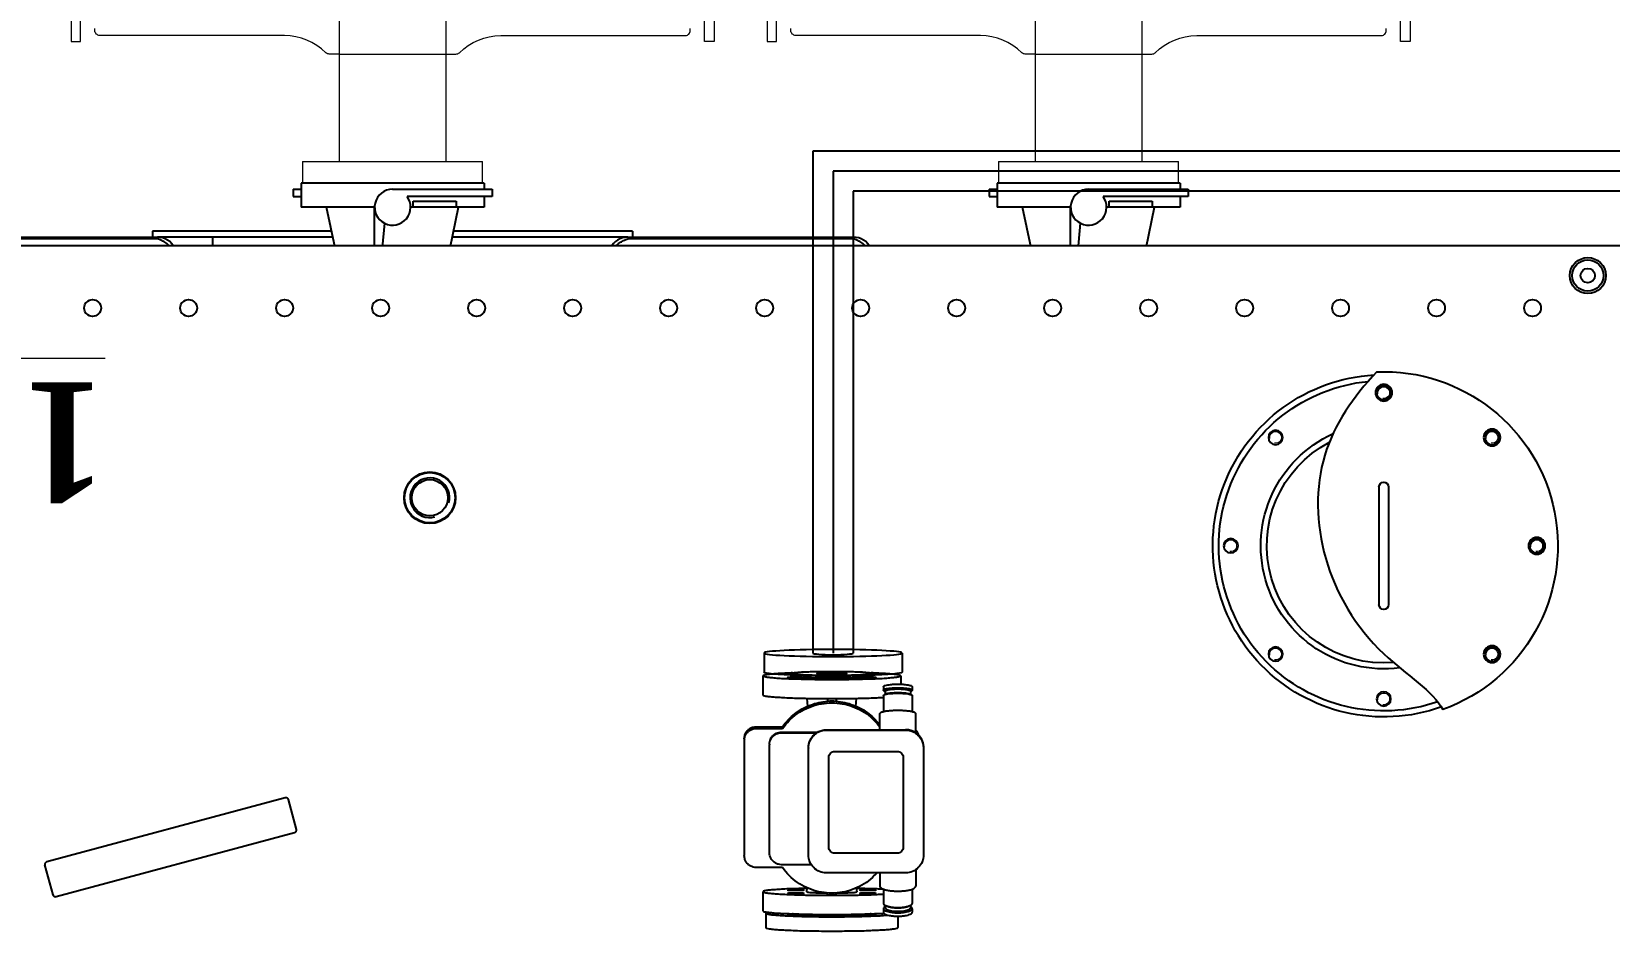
# Model space of a CAD drawing. Header units: millimetres. Extents: x -375473 to -325688, y 28300 to 106060.
# Drawn here: x -346217 to -344902, y 66650 to 67397 of the extents above; entities that cross this region are included whole.
import ezdxf

# ---------------------------------------------------------------- set-up
doc = ezdxf.new("R2010")
doc.units = ezdxf.units.MM
doc.header["$MEASUREMENT"] = 0
doc.set_wipeout_variables(frame=1)
for name, color, linetype in [('OLTC', 13, 'Continuous'), ('PSZ_Cassa', 4, 'Continuous'), ('PSZ_Coperchio', 4, 'Continuous'), ('STD_Cassa', 7, 'Continuous'), ('STD_Coperchio', 2, 'Continuous'), ('Tubazioni OLTC', 11, 'Continuous')]:
    doc.layers.add(name, color=color, linetype=linetype)
doc.layers.add('Quote', color=3, linetype='Continuous', lineweight=9)
doc.layers.add('Radiatori', color=140, linetype='Continuous', lineweight=13)
doc.styles.add('Accesories List', font='romans.shx', dxfattribs={"width": 0.9})

# ---------------------------------------------------------------- blocks, each defined once
blk = doc.blocks.new('*U269')
for p, q in [((0, -75), (0, 75)), ((0, 75), (18, 75)), ((18, -75), (18, 75)), ((18, 44.5), (1547.5, 44.5)), ((107.5, -44.5), (107.5, 44.5)), ((1547.5, -44.5), (18, -44.5)), ((18, -75), (0, -75))]:
    blk.add_line(p, q)
for points in [[(118, 260), (1537, 260), (1537, 268), (118, 268)], [(118, -260), (1537, -260), (1537, -268), (118, -268)]]:
    blk.add_lwpolyline(points, close=True)
for points in [[(107.5, 44.5), (107.5, 52.8, -0.194653), (108.6, 55.6, 0.189044), (123, 90.1), (123, 244.1, -0.414214), (127, 248.1), (128.8, 248.1)], [(107.5, -44.5), (107.5, -52.8, 0.194653), (108.6, -55.6, -0.189044), (123, -90.1), (123, -244.1, 0.414214), (127, -248.1), (128.8, -248.1)]]:
    blk.add_lwpolyline(points, format="xyb")
blk = doc.blocks.new('LFH Boccaporto e Flangia')
for p, q in [((-4, 49), (-4, -49)), ((4, 49), (4, -49))]:
    blk.add_line(p, q)
for centre, radius in [((0, 127.5), 7), ((0, 127.5), 6), ((-90.2, 90.2), 7), ((-90.2, 90.2), 6), ((90.2, 90.2), 6), ((-127.5, 0), 7), ((-127.5, 0), 6), ((127.5, 0), 6), ((-90.2, -90.2), 7), ((-90.2, -90.2), 6), ((90.2, -90.2), 6), ((0, -127.5), 6)]:
    blk.add_circle(centre, radius)
for centre, radius, start, end in [((0, 0), 145, 87.6559, 250.1791), ((0, 0), 142.5, 250.3371, 86.6409), ((0, 0), 137.5, 250.898, 84.5164), ((0, 0), 102.5, 262.491, 65.6415), ((0, 0), 97.5, 265.2633, 62.2924), ((0, 49), 4, 0, 180), ((0, -49), 4, 180, 0)]:
    blk.add_arc(centre, radius, start, end)
at = {"lineweight": 9}
for centre in [(0, 127.5), (-90.2, 90.2), (90.2, 90.2), (-127.5, 0), (127.5, 0), (-90.2, -90.2), (90.2, -90.2), (0, -127.5)]:
    blk.add_arc(centre, 4.93, 350, 280, dxfattribs=at)
blk.add_open_spline([(5.9, 144.9), (25.5, 123.9), (73.9, 55.1), (40.4, -72), (-41.7, -121.4), (-49.2, -136.4)], degree=3, knots=[71.429543, 71.429543, 71.429543, 71.429543, 155.620811, 328.157736, 395.768626, 395.768626, 395.768626, 395.768626])

msp = doc.modelspace()

# ---------------------------------------------------------------- linework, layer by layer
at = {"layer": 'PSZ_Cassa'}
for p, q in [((-345419.5, 67265.9), (-345419.5, 67259.9)), ((-345419.5, 67265.9), (-345412.7, 67265.9)), ((-345419.5, 67259.9), (-345412.7, 67259.9)), ((-345412.7, 67270.9), (-345412.7, 67250.9)), ((-345260.3, 67270.9), (-345412.7, 67270.9)), ((-345336.5, 67265.9), (-345253.5, 67265.9)), ((-345253.5, 67259.9), (-345324.5, 67259.9)), ((-345260.3, 67270.9), (-345260.3, 67265.9)), ((-345260.3, 67259.9), (-345260.3, 67250.9)), ((-345253.5, 67265.9), (-345253.5, 67259.9)), ((-345351.5, 67250.9), (-345412.7, 67250.9)), ((-345384.3, 67216.9), (-345391.5, 67250.9)), ((-345351.5, 67202.9), (-345351.5, 67250.9)), ((-345260.3, 67250.9), (-345321.5, 67250.9)), ((-345319.5, 67250.9), (-345319.5, 67255.9)), ((-345319.5, 67255.9), (-345283.5, 67255.9)), ((-345288.6, 67216.9), (-345281.5, 67250.9)), ((-345283.5, 67255.9), (-345283.5, 67250.9)), ((-345343.4, 67237.6), (-345346.5, 67202.9)), ((-345346.5, 67202.9), (-345351.5, 67202.9))]:
    msp.add_line(p, q, dxfattribs=at)
msp.add_arc((-345336.5, 67250.9), 15, 90, 36.8699, dxfattribs=at)
at = {"layer": 'STD_Cassa'}
for p, q in [((-345999.5, 67265.9), (-345999.5, 67259.9)), ((-345999.5, 67265.9), (-345992.7, 67265.9)), ((-345999.5, 67259.9), (-345992.7, 67259.9)), ((-345992.7, 67270.9), (-345992.7, 67250.9)), ((-345840.3, 67270.9), (-345992.7, 67270.9)), ((-345916.5, 67265.9), (-345833.5, 67265.9)), ((-345833.5, 67259.9), (-345904.5, 67259.9)), ((-345840.3, 67270.9), (-345840.3, 67265.9)), ((-345840.3, 67259.9), (-345840.3, 67250.9)), ((-345833.5, 67265.9), (-345833.5, 67259.9)), ((-345931.5, 67250.9), (-345992.7, 67250.9)), ((-345964.3, 67216.9), (-345971.5, 67250.9)), ((-345931.5, 67202.9), (-345931.5, 67250.9)), ((-345840.3, 67250.9), (-345901.5, 67250.9)), ((-345899.5, 67250.9), (-345899.5, 67255.9)), ((-345899.5, 67255.9), (-345863.5, 67255.9)), ((-345868.6, 67216.9), (-345861.5, 67250.9)), ((-345863.5, 67255.9), (-345863.5, 67250.9)), ((-345923.4, 67237.6), (-345926.5, 67202.9)), ((-346300.5, 67225.9), (-346112.5, 67225.9)), ((-346112.5, 67224.6), (-346300.5, 67224.6)), ((-346116.5, 67230.9), (-346116.5, 67225.9)), ((-345967.2, 67230.9), (-346116.5, 67230.9)), ((-345966.2, 67225.9), (-346112.5, 67225.9)), ((-346066.5, 67225.9), (-346066.5, 67216.9)), ((-345720.5, 67225.9), (-345866.7, 67225.9)), ((-345716.5, 67230.9), (-345865.7, 67230.9)), ((-345720.5, 67225.9), (-345532.5, 67225.9)), ((-345532.5, 67224.6), (-345720.5, 67224.6)), ((-345716.5, 67230.9), (-345716.5, 67225.9)), ((-345926.5, 67202.9), (-345931.5, 67202.9))]:
    msp.add_line(p, q, dxfattribs=at)
for points in [[(-344842.5, 67216.9), (-344842.5, 65448.9), (-349890.5, 65448.9), (-349890.5, 67216.9)], [(-344982.5, 67076.9), (-344982.5, 65588.9), (-349750.5, 65588.9), (-349750.5, 67076.9)]]:
    msp.add_lwpolyline(points, close=True, dxfattribs=at)
for points in [[(-344872.5, 65463.9), (-349855.5, 65463.9, -0.414214), (-349875.5, 65483.9), (-349875.5, 67186.9, -0.414214), (-349855.5, 67206.9), (-344872.5, 67206.9, -0.414214), (-344852.5, 67186.9), (-344852.5, 65483.9, -0.414214)], [(-344967.5, 65558.9), (-349760.5, 65558.9, -0.414214), (-349780.5, 65578.9), (-349780.5, 67091.9, -0.414214), (-349760.5, 67111.9), (-344967.5, 67111.9, -0.414214), (-344947.5, 67091.9), (-344947.5, 65578.9, -0.414214)], [(-344967.5, 65568.9), (-349760.5, 65568.9, -0.414214), (-349770.5, 65578.9), (-349770.5, 67091.9, -0.414214), (-349760.5, 67101.9), (-344967.5, 67101.9, -0.414214), (-344957.5, 67091.9), (-344957.5, 65578.9, -0.414214)]]:
    msp.add_lwpolyline(points, format="xyb", close=True, dxfattribs=at)
for centre in [(-346166.5, 67166.9), (-346086.5, 67166.9), (-346006.5, 67166.9), (-345926.5, 67166.9), (-345846.5, 67166.9), (-345766.5, 67166.9), (-345686.5, 67166.9), (-345606.5, 67166.9), (-345526.5, 67166.9), (-345446.5, 67166.9), (-345366.5, 67166.9), (-345286.5, 67166.9), (-345206.5, 67166.9), (-345126.5, 67166.9), (-345046.5, 67166.9), (-344966.5, 67166.9)]:
    msp.add_circle(centre, 7, dxfattribs=at)
for centre, radius, start, end in [((-345916.5, 67250.9), 15, 90, 36.8699), ((-346112.5, 67209.9), 16, 25.9576, 90), ((-345720.5, 67209.9), 16, 90, 153.8712), ((-345532.5, 67209.9), 16, 26.1288, 90)]:
    msp.add_arc(centre, radius, start, end, dxfattribs=at)
for points, start_tangent, end_tangent in [([(-346100.7, 67216.9), (-346102.5, 67218.7), (-346105.5, 67221.1), (-346108.9, 67223.1), (-346112.5, 67224.6)], (-0.655349, 0.755326), (-0.942545, 0.334079)), ([(-345732.2, 67216.9), (-345730.4, 67218.7), (-345727.4, 67221.1), (-345724, 67223.1), (-345720.5, 67224.6)], (0.655349, 0.755326), (0.942545, 0.334079)), ([(-345520.7, 67216.9), (-345522.5, 67218.7), (-345525.5, 67221.1), (-345528.9, 67223.1), (-345532.5, 67224.6)], (-0.655349, 0.755326), (-0.942545, 0.334079))]:
    msp.add_spline(points, degree=3, dxfattribs=dict(at, start_tangent=start_tangent, end_tangent=end_tangent))
at = {"layer": 'Tubazioni OLTC'}
for p, q in [((-344486.7, 67297.6), (-345566.2, 67297.6)), ((-344486.7, 67264.1), (-345532.7, 67264.1))]:
    msp.add_line(p, q, dxfattribs=at)
at = {"layer": 'Tubazioni OLTC', "color": 31, "linetype": 'Continuous'}
msp.add_line((-344486.7, 67280.9), (-345549.5, 67280.9), dxfattribs=at)

# ---------------------------------------------------------------- block references
at = {"layer": 'Radiatori', "xscale": -1, "rotation": 270}
for p in [(-345916.5, 67270.9), (-345336.5, 67270.9)]:
    msp.add_blockref('*U269', p, dxfattribs=at)

# ---------------------------------------------------------------- next in the draw order: wipeouts: each hides what was drawn before it
msp.add_wipeout([(-349892.5, 67218.9), (-344840.5, 67218.9), (-344840.5, 65446.9), (-349892.5, 65446.9)]).dxf.layer = 'STD_Coperchio'

# ---------------------------------------------------------------- next in the draw order: linework, layer by layer
at = {"layer": 'OLTC'}
for p, q in [((-345608, 66860.6), (-345608, 66844.6)), ((-345584.5, 66860.6), (-345584.5, 66862.6)), ((-345516.5, 66860.6), (-345516.5, 66862.6)), ((-345507.5, 66851.5), (-345507.5, 66848.6)), ((-345493, 66860.6), (-345493, 66853.6)), ((-345483.5, 66851.5), (-345483.5, 66848.6)), ((-345570.6, 66835.2), (-345571.1, 66841.8)), ((-345554, 66841.7), (-345554, 66839.3)), ((-345547, 66841.7), (-345547, 66839.3)), ((-345530.4, 66835.2), (-345529.8, 66841.8)), ((-345507.5, 66844.1), (-345507.5, 66830.9)), ((-345506.7, 66847.9), (-345506, 66847.5)), ((-345505.3, 66845.5), (-345506.7, 66844.8)), ((-345506, 66847.8), (-345506, 66845.2)), ((-345485.6, 66845.5), (-345484.2, 66844.8)), ((-345484.2, 66847.9), (-345485, 66847.5)), ((-345485, 66847.8), (-345485, 66845.2)), ((-345483.5, 66844.1), (-345483.5, 66830.9)), ((-345510.5, 66815.7), (-345510.5, 66829.3)), ((-345480.5, 66812.9), (-345480.5, 66829.3)), ((-345613.5, 66818.2), (-345591.5, 66818.2)), ((-345613.5, 66816.8), (-345591.5, 66816.8)), ((-345592.5, 66813.8), (-345562.3, 66813.8)), ((-345592.5, 66813.2), (-345563.1, 66813.2)), ((-345591.5, 66818.2), (-345591.5, 66816.8)), ((-345555, 66815.7), (-345489, 66815.7)), ((-345555, 66815.4), (-345489, 66815.4)), ((-345623.5, 66808.2), (-345623.5, 66710.9)), ((-345602.5, 66713.3), (-345602.5, 66803.2)), ((-345570, 66711.5), (-345570, 66800.4)), ((-345474, 66800.4), (-345474, 66711.5)), ((-345553, 66717.8), (-345553, 66792.7)), ((-345548, 66797.7), (-345496, 66797.7)), ((-345491, 66792.7), (-345491, 66717.8)), ((-345496, 66712.8), (-345548, 66712.8)), ((-345591.5, 66700.9), (-345613.5, 66700.9)), ((-345567.4, 66703.3), (-345592.5, 66703.3)), ((-345489, 66696.5), (-345555, 66696.5)), ((-345510.5, 66696.5), (-345510.5, 66685.5)), ((-345480.5, 66699.3), (-345480.5, 66685.5)), ((-345608, 66680.8), (-345608, 66664.9)), ((-345571.4, 66680.8), (-345571.1, 66684.1)), ((-345529.5, 66680.8), (-345529.8, 66684.1)), ((-345507.5, 66683), (-345507.5, 66671.1)), ((-345483.5, 66683), (-345483.5, 66671.1)), ((-345554, 66678.2), (-345554, 66679.8)), ((-345554, 66678.2), (-345547, 66678.2)), ((-345547, 66678.2), (-345547, 66679.8)), ((-345506, 66669.5), (-345506, 66667.4)), ((-345504.6, 66668.9), (-345504.3, 66668.7)), ((-345486.3, 66668.9), (-345486.7, 66668.7)), ((-345485, 66669.5), (-345485, 66667.4)), ((-345605.5, 66662.9), (-345605.5, 66650.9)), ((-345588.1, 66662.6), (-345588, 66662.6)), ((-345513, 66662.6), (-345512.8, 66662.6)), ((-345507.5, 66666.7), (-345507.5, 66663.8)), ((-345507.5, 66662.9), (-345507, 66662.9)), ((-345495.5, 66660.4), (-345495.5, 66650.9)), ((-345483.5, 66666.7), (-345483.5, 66663.8))]:
    msp.add_line(p, q, dxfattribs=at)
for centre, radius, start, end in [((-345561.8, 66266.3), 597.1, 92.0564, 92.1769), ((-345539.1, 66266.3), 597.1, 87.8231, 87.9436), ((-345550.5, 67952.1), 1110.5, 269.8193, 270.1807), ((-345550.5, 66789.3), 50.1, 85.9914, 94.0086), ((-345489, 66800.7), 15, 55.2232, 90.0049), ((-345487.4, 66808.2), 9.98, 13.6563, 45.5544), ((-345487.4, 66806.8), 9.99, 29.1957, 45.5478), ((-345488.9, 66800.7), 15, 0.0123, 55.2395), ((-345613.5, 66806.8), 9.98, 171.702, 179.9848), ((-345592.5, 66803.2), 9.92, 176.7404, 179.9968), ((-345555.3, 66800.4), 14.6, 178.7002, 179.9992), ((-345501.6, 66678.5), 10, 244.2606, 247.0733), ((-345489.3, 66678.5), 10, 292.9267, 295.7394), ((-345570.6, 67056.6), 394.4, 266.6811, 267.4586), ((-345564.1, 67198.6), 536.5, 267.4548, 267.8271), ((-345561.4, 67269.8), 607.7, 267.824, 268.0124), ((-345550.5, 67311.5), 650.4, 269.5157, 270.4843), ((-345539.5, 67269.8), 607.7, 271.9876, 272.176), ((-345536.8, 67198.6), 536.5, 272.1729, 272.5452), ((-345530.3, 67056.6), 394.4, 272.5414, 273.3189)]:
    msp.add_arc(centre, radius, start, end, dxfattribs=at)
for points, start_tangent, end_tangent in [([(-345584.5, 66862.6), (-345583.9, 66862.9), (-345582.2, 66863.2), (-345579.4, 66863.5), (-345575.6, 66863.8), (-345570.9, 66864), (-345565.6, 66864.2), (-345559.8, 66864.3), (-345553.6, 66864.3), (-345547.3, 66864.3), (-345541.2, 66864.3), (-345535.3, 66864.2), (-345530, 66864), (-345525.3, 66863.8), (-345521.6, 66863.5), (-345518.8, 66863.2), (-345517, 66862.9), (-345516.5, 66862.6)], (0, 1), (0, -1)), ([(-345584.5, 66863), (-345588.1, 66862.8), (-345593.9, 66862.5), (-345598.8, 66862.2), (-345602.8, 66861.8), (-345605.6, 66861.4), (-345607.4, 66861), (-345608, 66860.6)], (-0.999278, -0.037996), (0, -1)), ([(-345608, 66860.6), (-345607.4, 66860.2), (-345605.6, 66859.8), (-345602.8, 66859.4), (-345598.8, 66859), (-345593.9, 66858.6), (-345588.1, 66858.3), (-345581.5, 66858.1), (-345574.3, 66857.9), (-345566.7, 66857.7), (-345558.6, 66857.6), (-345550.5, 66857.6), (-345542.3, 66857.6), (-345534.3, 66857.7), (-345526.6, 66857.9), (-345519.4, 66858.1), (-345512.8, 66858.3), (-345507, 66858.6), (-345502.1, 66859), (-345498.2, 66859.4), (-345495.3, 66859.8), (-345493.5, 66860.2), (-345493, 66860.6)], (0, -1), (0, 1)), ([(-345584.5, 66862.5), (-345585.5, 66862.4), (-345586.6, 66862.3), (-345587.3, 66862.2), (-345587.5, 66862.2)], (-0.999502, -0.031546), (0, -1)), ([(-345587.5, 66862.2), (-345587.3, 66862.1), (-345586.6, 66862), (-345585.5, 66861.9), (-345584.5, 66861.9)], (0, -1), (0.999499, -0.031645)), ([(-345580.5, 66859.4), (-345582.3, 66859.4), (-345584, 66859.4), (-345585.5, 66859.3), (-345586.6, 66859.2), (-345587.3, 66859.1), (-345587.5, 66859)], (-1, 0), (0, -1)), ([(-345587.5, 66859), (-345587.3, 66858.9), (-345586.6, 66858.9), (-345585.5, 66858.8), (-345584, 66858.7), (-345582.3, 66858.7), (-345580.5, 66858.7)], (0, -1), (1, 0)), ([(-345516.5, 66862.6), (-345517, 66862.3), (-345518.8, 66862), (-345521.6, 66861.7), (-345525.3, 66861.4), (-345530, 66861.2), (-345535.3, 66861), (-345541.2, 66860.9), (-345547.3, 66860.8), (-345553.6, 66860.8), (-345559.8, 66860.9), (-345565.6, 66861), (-345570.9, 66861.2), (-345575.6, 66861.4), (-345579.4, 66861.7), (-345582.2, 66862), (-345583.9, 66862.3), (-345584.5, 66862.6)], (0, -1), (0, 1)), ([(-345516.5, 66860.6), (-345517, 66860.3), (-345518.5, 66860), (-345521, 66859.7), (-345524.4, 66859.5), (-345528.6, 66859.2), (-345533.5, 66859.1), (-345538.8, 66858.9), (-345544.6, 66858.9), (-345550.5, 66858.8), (-345556.4, 66858.9), (-345562.1, 66858.9), (-345567.5, 66859.1), (-345572.3, 66859.2), (-345576.5, 66859.5), (-345579.9, 66859.7), (-345582.4, 66860), (-345583.9, 66860.3), (-345584.5, 66860.6)], (0, -1), (0, 1)), ([(-345573.5, 66859), (-345573.7, 66859.1), (-345574.4, 66859.2), (-345575.6, 66859.3), (-345577, 66859.4), (-345578.7, 66859.4), (-345580.5, 66859.4)], (0, 1), (-1, 0)), ([(-345580.5, 66858.7), (-345578.7, 66858.7), (-345577, 66858.7), (-345575.6, 66858.8), (-345574.4, 66858.9), (-345573.7, 66858.9), (-345573.5, 66859)], (1, 0), (0, 1)), ([(-345550.5, 66863.2), (-345553.2, 66863.2), (-345555.9, 66863.2), (-345558.3, 66863.1), (-345560.2, 66863), (-345561.7, 66862.9), (-345562.6, 66862.7), (-345563, 66862.6)], (-1, 0), (0, -1)), ([(-345563, 66862.6), (-345562.6, 66862.4), (-345561.7, 66862.3), (-345560.2, 66862.2), (-345558.3, 66862.1), (-345555.9, 66862), (-345553.2, 66862), (-345550.5, 66861.9)], (0, -1), (1, 0)), ([(-345538, 66862.6), (-345538.3, 66862.7), (-345539.2, 66862.9), (-345540.7, 66863), (-345542.7, 66863.1), (-345545, 66863.2), (-345547.7, 66863.2), (-345550.5, 66863.2)], (0, 1), (-1, 0)), ([(-345550.5, 66861.9), (-345547.7, 66862), (-345545, 66862), (-345542.7, 66862.1), (-345540.7, 66862.2), (-345539.2, 66862.3), (-345538.3, 66862.4), (-345538, 66862.6)], (1, 0), (0, 1)), ([(-345520.4, 66859.4), (-345522.2, 66859.4), (-345523.9, 66859.4), (-345525.4, 66859.3), (-345526.5, 66859.2), (-345527.2, 66859.1), (-345527.4, 66859)], (-1, 0), (0, -1)), ([(-345527.4, 66859), (-345527.2, 66858.9), (-345526.5, 66858.9), (-345525.4, 66858.8), (-345523.9, 66858.7), (-345522.2, 66858.7), (-345520.4, 66858.7)], (0, -1), (1, 0)), ([(-345513.4, 66859), (-345513.6, 66859.1), (-345514.3, 66859.2), (-345515.5, 66859.3), (-345516.9, 66859.4), (-345518.6, 66859.4), (-345520.4, 66859.4)], (0, 1), (-1, 0)), ([(-345520.4, 66858.7), (-345518.6, 66858.7), (-345516.9, 66858.7), (-345515.5, 66858.8), (-345514.3, 66858.9), (-345513.6, 66858.9), (-345513.4, 66859)], (1, 0), (0, 1)), ([(-345513.4, 66862.2), (-345513.6, 66862.2), (-345514.3, 66862.3), (-345515.5, 66862.4), (-345516.5, 66862.5)], (0, 1), (-0.999502, 0.031546)), ([(-345516.5, 66861.9), (-345515.5, 66861.9), (-345514.3, 66862), (-345513.6, 66862.1), (-345513.4, 66862.2)], (0.999499, 0.031645), (0, 1)), ([(-345493, 66860.6), (-345493.5, 66861), (-345495.3, 66861.4), (-345498.2, 66861.8), (-345502.1, 66862.2), (-345507, 66862.5), (-345512.8, 66862.8), (-345516.4, 66863)], (0, 1), (-0.999278, 0.037996)), ([(-345507.5, 66851.5), (-345507.1, 66852.1), (-345505.9, 66852.6), (-345503.9, 66853), (-345501.5, 66853.4), (-345498.6, 66853.6), (-345495.5, 66853.7), (-345492.4, 66853.6), (-345489.5, 66853.4), (-345487, 66853), (-345485.1, 66852.6), (-345483.9, 66852.1), (-345483.5, 66851.5)], (0, 1), (0, -1)), ([(-345608, 66844.6), (-345607.4, 66844.2), (-345605.6, 66843.8), (-345602.8, 66843.4), (-345598.8, 66843), (-345593.9, 66842.7), (-345588.1, 66842.4), (-345581.5, 66842.1), (-345574.3, 66841.9), (-345566.7, 66841.8), (-345558.6, 66841.7), (-345554, 66841.6)], (0, -1), (0.999995, -0.00316)), ([(-345591.5, 66818.2), (-345586.8, 66824), (-345581.3, 66829), (-345575.1, 66833.1), (-345568.4, 66836.2), (-345561.3, 66838.4), (-345554, 66839.4)], (0.572881, 0.819639), (0.997554, 0.069906)), ([(-345591.5, 66816.8), (-345585.9, 66823.4), (-345579.2, 66829.1), (-345571.6, 66833.4), (-345563.4, 66836.4), (-345554.8, 66837.9), (-345546.1, 66837.9), (-345537.5, 66836.4), (-345529.3, 66833.4), (-345521.7, 66829.1), (-345515.1, 66823.4), (-345510.4, 66818)], (0.572881, 0.819639), (0.598191, -0.801354)), ([(-345547, 66841.6), (-345542.3, 66841.7), (-345534.3, 66841.8), (-345526.6, 66841.9), (-345519.4, 66842.1), (-345512.8, 66842.4), (-345507.5, 66842.6)], (0.999995, 0.00316), (0.998296, 0.058348)), ([(-345547, 66839.4), (-345539.6, 66838.4), (-345532.5, 66836.2), (-345525.8, 66833.1), (-345519.6, 66829), (-345514.2, 66824), (-345510.4, 66819.5)], (0.997554, -0.069906), (0.598579, -0.801064)), ([(-345507.5, 66848.6), (-345507.1, 66849.1), (-345505.9, 66849.7), (-345503.9, 66850.1), (-345501.5, 66850.4), (-345498.6, 66850.6), (-345495.5, 66850.7), (-345492.4, 66850.6), (-345489.5, 66850.4), (-345487, 66850.1), (-345485.1, 66849.7), (-345483.9, 66849.1), (-345483.5, 66848.6)], (0, 1), (0, -1)), ([(-345506.7, 66847.8), (-345507.1, 66848), (-345507.5, 66848.6)], (-0.885963, 0.463756), (0, 1)), ([(-345507.5, 66844.1), (-345507.1, 66844.6), (-345506.7, 66844.8)], (0, 1), (0.885963, 0.463756)), ([(-345506.7, 66844.8), (-345505.9, 66845.1), (-345503.9, 66845.6), (-345501.5, 66845.9), (-345498.6, 66846.1), (-345495.5, 66846.2), (-345492.4, 66846.1), (-345489.5, 66845.9), (-345487, 66845.6), (-345485.1, 66845.1), (-345484.2, 66844.8)], (0.885963, 0.463756), (0.885963, -0.463756)), ([(-345506, 66847.8), (-345505.6, 66848.3), (-345504.6, 66848.7), (-345502.9, 66849.1), (-345500.7, 66849.4), (-345498.2, 66849.6), (-345495.5, 66849.7), (-345492.7, 66849.6), (-345490.2, 66849.4), (-345488, 66849.1), (-345486.4, 66848.7), (-345485.3, 66848.3), (-345485, 66847.8)], (0, 1), (0, -1)), ([(-345505.3, 66845.5), (-345504.6, 66845.8), (-345502.9, 66846.2), (-345500.7, 66846.5), (-345498.2, 66846.6), (-345495.5, 66846.7), (-345492.7, 66846.6), (-345490.2, 66846.5), (-345488, 66846.2), (-345486.4, 66845.8), (-345485.6, 66845.5)], (0.885963, 0.463756), (0.885963, -0.463756)), ([(-345483.5, 66848.6), (-345483.9, 66848), (-345484.2, 66847.8)], (0, -1), (-0.885963, -0.463756)), ([(-345484.2, 66844.8), (-345483.9, 66844.6), (-345483.5, 66844.1)], (0.885963, -0.463756), (0, -1)), ([(-345510.5, 66829.3), (-345510, 66829.9), (-345508.7, 66830.5), (-345507.5, 66830.9)], (0.019227, 0.999815), (0.971416, 0.237384)), ([(-345507.5, 66830.9), (-345506.7, 66831.1), (-345504, 66831.5), (-345500.8, 66831.8), (-345497.3, 66831.9), (-345493.7, 66831.9), (-345490.1, 66831.8), (-345486.9, 66831.5), (-345484.2, 66831.1), (-345483.5, 66830.9)], (0.971416, 0.237384), (0.971416, -0.237384)), ([(-345483.5, 66830.9), (-345482.2, 66830.5), (-345480.9, 66829.9), (-345480.5, 66829.3)], (0.971416, -0.237384), (0.019227, -0.999815)), ([(-345623.5, 66808.2), (-345623.1, 66810.8), (-345622.1, 66813.2), (-345620.5, 66815.3), (-345618.5, 66816.9), (-345616, 66817.9), (-345613.5, 66818.2)], (0, 1), (1, 0)), ([(-345623.4, 66808.2), (-345623.1, 66809.4), (-345622.1, 66811.8), (-345620.5, 66813.8), (-345618.5, 66815.4), (-345616, 66816.4), (-345613.5, 66816.8)], (0.144168, 0.989553), (1, 0)), ([(-345602.5, 66803.8), (-345602.2, 66806), (-345601.5, 66808.1), (-345600.3, 66810), (-345598.7, 66811.6), (-345596.8, 66812.8), (-345594.7, 66813.5), (-345592.5, 66813.8)], (0, 1), (1, 0)), ([(-345602.4, 66803.8), (-345602.1, 66805.8), (-345601.1, 66808.2), (-345599.5, 66810.3), (-345597.5, 66811.9), (-345595, 66812.9), (-345592.5, 66813.2)], (0.05681, 0.998385), (1, 0)), ([(-345570, 66800.7), (-345569.4, 66804.6), (-345567.9, 66808.2), (-345565.6, 66811.3), (-345562.5, 66813.7), (-345558.8, 66815.2), (-345555, 66815.7)], (0, 1), (1, 0)), ([(-345570, 66800.7), (-345568.8, 66806.1), (-345565.6, 66811), (-345560.7, 66814.2), (-345555, 66815.4)], (0.022669, 0.999743), (1, 0)), ([(-345489, 66815.4), (-345483.2, 66814.2), (-345478.4, 66811), (-345475.1, 66806.1), (-345474, 66800.4)], (1, 0), (0, -1)), ([(-345553, 66792.7), (-345552.6, 66794.6), (-345551.5, 66796.2), (-345549.9, 66797.3), (-345548, 66797.7)], (0, 1), (1, 0)), ([(-345496, 66797.7), (-345494, 66797.3), (-345492.4, 66796.2), (-345491.3, 66794.6), (-345491, 66792.7)], (1, 0), (0, -1)), ([(-345613.5, 66700.9), (-345616, 66701.3), (-345618.5, 66702.3), (-345620.5, 66703.8), (-345622.1, 66705.9), (-345623.1, 66708.3), (-345623.5, 66710.9)], (-1, 0), (0, 1)), ([(-345592.5, 66703.3), (-345595, 66703.7), (-345597.5, 66704.7), (-345599.5, 66706.3), (-345601.1, 66708.3), (-345602.1, 66710.7), (-345602.5, 66713.3)], (-1, 0), (0, 1)), ([(-345555, 66696.5), (-345560.7, 66697.7), (-345565.6, 66700.9), (-345568.8, 66705.8), (-345570, 66711.5)], (-1, 0), (0, 1)), ([(-345548, 66712.8), (-345549.9, 66713.2), (-345551.5, 66714.3), (-345552.6, 66715.9), (-345553, 66717.8)], (-1, 0), (0, 1)), ([(-345491, 66717.8), (-345491.3, 66715.9), (-345492.4, 66714.3), (-345494, 66713.2), (-345496, 66712.8)], (0, -1), (-1, 0)), ([(-345474, 66711.5), (-345475.1, 66705.8), (-345478.4, 66700.9), (-345483.2, 66697.7), (-345489, 66696.5)], (0, -1), (-1, 0)), ([(-345513, 66696.4), (-345515.1, 66694.2), (-345521.7, 66688.6), (-345529.3, 66684.3), (-345537.5, 66681.3), (-345546.1, 66679.8), (-345554.8, 66679.8), (-345563.4, 66681.3), (-345571.6, 66684.3), (-345579.2, 66688.6), (-345585.9, 66694.2), (-345591.5, 66700.9)], (-0.662703, -0.748883), (-0.572881, 0.819639)), ([(-345571.1, 66683.6), (-345574.3, 66683.5), (-345581.5, 66683.3), (-345588.1, 66683.1), (-345593.9, 66682.8), (-345598.8, 66682.4), (-345602.8, 66682.1), (-345605.6, 66681.7), (-345607.4, 66681.3), (-345608, 66680.8)], (-0.999801, -0.019965), (0, -1)), ([(-345608, 66680.8), (-345607.4, 66680.4), (-345605.6, 66680), (-345602.8, 66679.6), (-345598.8, 66679.2), (-345593.9, 66678.9), (-345588.1, 66678.6), (-345581.5, 66678.3), (-345574.3, 66678.1), (-345566.7, 66678), (-345558.6, 66677.9), (-345550.5, 66677.9), (-345542.3, 66677.9), (-345534.3, 66678), (-345526.6, 66678.1), (-345519.4, 66678.3), (-345512.8, 66678.6), (-345507.5, 66678.9)], (0, -1), (0.998296, 0.058348)), ([(-345580.5, 66682.8), (-345582.3, 66682.7), (-345584, 66682.7), (-345585.5, 66682.7), (-345586.6, 66682.6), (-345587.3, 66682.5), (-345587.5, 66682.4)], (-1, 0), (0, -1)), ([(-345587.5, 66682.4), (-345587.3, 66682.3), (-345586.6, 66682.2), (-345585.5, 66682.1), (-345584, 66682.1), (-345582.3, 66682), (-345580.5, 66682)], (0, -1), (1, 0)), ([(-345573.5, 66682.4), (-345573.7, 66682.5), (-345574.4, 66682.6), (-345575.6, 66682.7), (-345577, 66682.7), (-345578.7, 66682.7), (-345580.5, 66682.8)], (0, 1), (-1, 0)), ([(-345580.5, 66682), (-345578.7, 66682), (-345577, 66682.1), (-345575.6, 66682.1), (-345574.4, 66682.2), (-345573.7, 66682.3), (-345573.5, 66682.4)], (1, 0), (0, 1)), ([(-345571.4, 66680.9), (-345571.1, 66680.7), (-345569.9, 66680.4), (-345567.9, 66680.2), (-345565.2, 66680.1), (-345561.9, 66679.9), (-345558.1, 66679.8), (-345555, 66679.8)], (0.486401, -0.873736), (0.999932, -0.011632)), ([(-345545.9, 66679.8), (-345542.8, 66679.8), (-345539, 66679.9), (-345535.7, 66680.1), (-345533, 66680.2), (-345531, 66680.4), (-345529.9, 66680.7), (-345529.6, 66680.9)], (0.999932, 0.011632), (0.486968, 0.87342)), ([(-345507.5, 66682.8), (-345512.8, 66683.1), (-345519.4, 66683.3), (-345526.6, 66683.5), (-345529.8, 66683.6)], (-0.998296, 0.058348), (-0.999801, 0.019965)), ([(-345520.4, 66682.8), (-345522.2, 66682.7), (-345523.9, 66682.7), (-345525.4, 66682.7), (-345526.5, 66682.6), (-345527.2, 66682.5), (-345527.4, 66682.4)], (-1, 0), (0, -1)), ([(-345527.4, 66682.4), (-345527.2, 66682.3), (-345526.5, 66682.2), (-345525.4, 66682.1), (-345523.9, 66682.1), (-345522.2, 66682), (-345520.4, 66682)], (0, -1), (1, 0)), ([(-345513.4, 66682.4), (-345513.6, 66682.5), (-345514.3, 66682.6), (-345515.5, 66682.7), (-345516.9, 66682.7), (-345518.6, 66682.7), (-345520.4, 66682.8)], (0, 1), (-1, 0)), ([(-345520.4, 66682), (-345518.6, 66682), (-345516.9, 66682.1), (-345515.5, 66682.1), (-345514.3, 66682.2), (-345513.6, 66682.3), (-345513.4, 66682.4)], (1, 0), (0, 1)), ([(-345510.5, 66685.5), (-345510, 66684.5), (-345508.7, 66683.5), (-345507.5, 66683)], (0.012281, -0.999925), (0.935782, -0.35258)), ([(-345507.5, 66683), (-345506.7, 66682.7), (-345504, 66682), (-345500.8, 66681.6), (-345497.3, 66681.3), (-345493.7, 66681.3), (-345490.1, 66681.6), (-345486.9, 66682), (-345484.2, 66682.7), (-345483.4, 66683)], (0.935782, -0.35258), (0.935782, 0.35258)), ([(-345483.4, 66683), (-345482.2, 66683.5), (-345480.9, 66684.5), (-345480.5, 66685.5)], (0.935782, 0.35258), (0.012281, 0.999925)), ([(-345580.5, 66679.6), (-345582.3, 66679.6), (-345584, 66679.6), (-345585.5, 66679.5), (-345586.6, 66679.5), (-345587.3, 66679.4), (-345587.5, 66679.3)], (-1, 0), (0, -1)), ([(-345587.5, 66679.3), (-345587.3, 66679.2), (-345586.6, 66679.1), (-345585.5, 66679), (-345584, 66679), (-345582.3, 66678.9), (-345580.5, 66678.9)], (0, -1), (1, 0)), ([(-345573.5, 66679.3), (-345573.7, 66679.4), (-345574.4, 66679.5), (-345575.6, 66679.5), (-345577, 66679.6), (-345578.7, 66679.6), (-345580.5, 66679.6)], (0, 1), (-1, 0)), ([(-345580.5, 66678.9), (-345578.7, 66678.9), (-345577, 66679), (-345575.6, 66679), (-345574.4, 66679.1), (-345573.7, 66679.2), (-345573.5, 66679.3)], (1, 0), (0, 1)), ([(-345520.4, 66679.6), (-345522.2, 66679.6), (-345523.9, 66679.6), (-345525.4, 66679.5), (-345526.5, 66679.5), (-345527.2, 66679.4), (-345527.4, 66679.3)], (-1, 0), (0, -1)), ([(-345527.4, 66679.3), (-345527.2, 66679.2), (-345526.5, 66679.1), (-345525.4, 66679), (-345523.9, 66679), (-345522.2, 66678.9), (-345520.4, 66678.9)], (0, -1), (1, 0)), ([(-345513.4, 66679.3), (-345513.6, 66679.4), (-345514.3, 66679.5), (-345515.5, 66679.5), (-345516.9, 66679.6), (-345518.6, 66679.6), (-345520.4, 66679.6)], (0, 1), (-1, 0)), ([(-345520.4, 66678.9), (-345518.6, 66678.9), (-345516.9, 66679), (-345515.5, 66679), (-345514.3, 66679.1), (-345513.6, 66679.2), (-345513.4, 66679.3)], (1, 0), (0, 1)), ([(-345507.5, 66671.1), (-345507.1, 66670.2), (-345506.4, 66669.7)], (0, -1), (0.858632, -0.512593)), ([(-345506.4, 66668.1), (-345507.1, 66667.5), (-345507.5, 66666.7)], (-0.858632, -0.512593), (0, -1)), ([(-345506.4, 66669.7), (-345506, 66669.5)], (0.858632, -0.512593), (0.900226, -0.435423)), ([(-345506, 66668.3), (-345506.4, 66668.1)], (-0.900226, -0.435423), (-0.858632, -0.512593)), ([(-345506, 66667.4), (-345505.6, 66666.7), (-345504.6, 66666), (-345502.9, 66665.4), (-345500.7, 66664.9), (-345498.2, 66664.6), (-345495.5, 66664.5), (-345492.7, 66664.6), (-345490.2, 66664.9), (-345488, 66665.4), (-345486.4, 66666), (-345485.3, 66666.7), (-345485, 66667.4)], (0, -1), (0, 1)), ([(-345505.5, 66669.3), (-345503.9, 66668.7), (-345501.5, 66668.2), (-345498.6, 66667.8), (-345495.5, 66667.7), (-345492.4, 66667.8), (-345489.5, 66668.2), (-345487, 66668.7), (-345485.4, 66669.3)], (0.920605, -0.390496), (0.920605, 0.390496)), ([(-345504.3, 66668.7), (-345502.9, 66668.2), (-345500.7, 66667.8), (-345498.2, 66667.5), (-345495.5, 66667.4), (-345492.7, 66667.5), (-345490.2, 66667.8), (-345488, 66668.2), (-345486.7, 66668.7)], (0.920605, -0.390496), (0.920605, 0.390496)), ([(-345485, 66669.5), (-345484.5, 66669.7)], (0.900226, 0.435423), (0.858632, 0.512593)), ([(-345484.5, 66668.1), (-345485, 66668.3)], (-0.858632, 0.512593), (-0.900226, 0.435423)), ([(-345484.5, 66669.7), (-345483.9, 66670.2), (-345483.5, 66671.1)], (0.858632, 0.512593), (0, 1)), ([(-345483.5, 66666.7), (-345483.9, 66667.5), (-345484.5, 66668.1)], (0, 1), (-0.858632, 0.512593)), ([(-345608, 66664.9), (-345607.4, 66664.4), (-345605.6, 66664), (-345602.8, 66663.6), (-345598.8, 66663.2), (-345593.9, 66662.9), (-345593.5, 66662.9)], (0, -1), (0.998297, -0.058344)), ([(-345603.1, 66663.7), (-345604.8, 66663.3), (-345605.5, 66662.9)], (-0.983331, -0.181827), (0, -1)), ([(-345605.5, 66662.9), (-345604.8, 66662.4), (-345602.8, 66662), (-345599.5, 66661.6), (-345595, 66661.2), (-345589.4, 66660.8), (-345582.8, 66660.6), (-345575.4, 66660.3)], (0, -1), (0.999651, -0.026405)), ([(-345593.5, 66662.9), (-345593.3, 66662.8), (-345592.7, 66662.7), (-345591.8, 66662.7), (-345590.7, 66662.6), (-345589.4, 66662.6), (-345588, 66662.6)], (0, -1), (1, 0)), ([(-345580.5, 66661.7), (-345582.3, 66661.7), (-345584, 66661.6), (-345585.5, 66661.6), (-345586.6, 66661.5), (-345587.3, 66661.4), (-345587.5, 66661.3)], (-1, 0), (0, -1)), ([(-345587.5, 66661.3), (-345587.3, 66661.2), (-345586.6, 66661.1), (-345585.5, 66661), (-345584, 66661), (-345582.3, 66661), (-345580.5, 66660.9)], (0, -1), (1, 0)), ([(-345582.6, 66662.3), (-345583.2, 66662.4)], (-0.984531, 0.17521), (-0.98242, 0.186684)), ([(-345573.5, 66661.6), (-345575.6, 66661.7), (-345579.4, 66661.9), (-345582.2, 66662.2), (-345582.6, 66662.3)], (-0.998868, 0.047559), (-0.984531, 0.17521)), ([(-345582.5, 66662.4), (-345581.5, 66662.4), (-345574.3, 66662.1), (-345566.7, 66662), (-345558.6, 66661.9), (-345550.5, 66661.9), (-345542.3, 66661.9), (-345534.3, 66662), (-345526.6, 66662.1), (-345519.4, 66662.4), (-345518.4, 66662.4)], (0.999397, -0.03471), (0.999397, 0.03471)), ([(-345573.5, 66661.3), (-345573.7, 66661.4), (-345574.4, 66661.5), (-345575.6, 66661.6), (-345577, 66661.6), (-345578.7, 66661.7), (-345580.5, 66661.7)], (0, 1), (-1, 0)), ([(-345580.5, 66660.9), (-345578.7, 66661), (-345577, 66661), (-345575.6, 66661), (-345574.4, 66661.1), (-345573.7, 66661.2), (-345573.5, 66661.3)], (1, 0), (0, 1)), ([(-345575.4, 66660.3), (-345567.5, 66660.2), (-345559.1, 66660), (-345550.5, 66660), (-345541.9, 66660), (-345533.5, 66660.2), (-345525.5, 66660.3)], (0.999651, -0.026405), (0.999652, 0.026384)), ([(-345556, 66661.1), (-345559.8, 66661.2), (-345565.6, 66661.3), (-345570.9, 66661.5), (-345573.5, 66661.6)], (-0.999964, 0.008492), (-0.998868, 0.047559)), ([(-345554.4, 66661.1), (-345555.2, 66661.1), (-345555.8, 66661), (-345556, 66660.9)], (-0.99791, -0.064616), (0, -1)), ([(-345556, 66660.9), (-345555.8, 66660.8), (-345555.2, 66660.8), (-345554.3, 66660.7), (-345553.2, 66660.7), (-345551.9, 66660.6), (-345550.5, 66660.6)], (0, -1), (1, 0)), ([(-345550.5, 66660.6), (-345549, 66660.6), (-345547.7, 66660.7), (-345546.6, 66660.7), (-345545.7, 66660.8), (-345545.1, 66660.8), (-345545, 66660.9)], (1, 0), (0, 1)), ([(-345545, 66660.9), (-345545.1, 66661), (-345545.7, 66661.1), (-345546.5, 66661.1)], (0, 1), (-0.99791, 0.064616)), ([(-345527.4, 66661.6), (-345530, 66661.5), (-345535.3, 66661.3), (-345541.2, 66661.2), (-345545, 66661.1)], (-0.998868, -0.047559), (-0.999964, -0.008492)), ([(-345518.4, 66662.3), (-345518.8, 66662.2), (-345521.6, 66661.9), (-345525.3, 66661.7), (-345527.4, 66661.6)], (-0.984531, -0.17521), (-0.998868, -0.047559)), ([(-345520.4, 66661.7), (-345522.2, 66661.7), (-345523.9, 66661.6), (-345525.4, 66661.6), (-345526.5, 66661.5), (-345527.2, 66661.4), (-345527.4, 66661.3)], (-1, 0), (0, -1)), ([(-345527.4, 66661.3), (-345527.2, 66661.2), (-345526.5, 66661.1), (-345525.4, 66661), (-345523.9, 66661), (-345522.2, 66661), (-345520.4, 66660.9)], (0, -1), (1, 0)), ([(-345525.5, 66660.3), (-345518.1, 66660.6), (-345511.6, 66660.8), (-345506, 66661.2), (-345503.7, 66661.4)], (0.999652, 0.026384), (0.996506, 0.083525)), ([(-345513.4, 66661.3), (-345513.6, 66661.4), (-345514.3, 66661.5), (-345515.5, 66661.6), (-345516.9, 66661.6), (-345518.6, 66661.7), (-345520.4, 66661.7)], (0, 1), (-1, 0)), ([(-345520.4, 66660.9), (-345518.6, 66661), (-345516.9, 66661), (-345515.5, 66661), (-345514.3, 66661.1), (-345513.6, 66661.2), (-345513.4, 66661.3)], (1, 0), (0, 1)), ([(-345517.7, 66662.4), (-345518.4, 66662.3)], (-0.98242, -0.186684), (-0.984531, -0.17521)), ([(-345513, 66662.6), (-345511.5, 66662.6), (-345510.2, 66662.6), (-345509.1, 66662.7), (-345508.2, 66662.7), (-345507.6, 66662.8), (-345507.5, 66662.9)], (1, 0), (0, 1)), ([(-345507.5, 66666.7), (-345507.1, 66665.8), (-345505.9, 66665), (-345503.9, 66664.3), (-345501.5, 66663.8), (-345498.6, 66663.4), (-345495.5, 66663.3), (-345492.4, 66663.4), (-345489.5, 66663.8), (-345487, 66664.3), (-345485.1, 66665), (-345483.9, 66665.8), (-345483.5, 66666.7)], (0, -1), (0, 1)), ([(-345507.5, 66663.8), (-345507.1, 66662.9), (-345505.9, 66662.1), (-345503.9, 66661.4), (-345501.5, 66660.9), (-345498.6, 66660.6), (-345495.5, 66660.4), (-345492.4, 66660.6), (-345489.5, 66660.9), (-345487, 66661.4), (-345485.1, 66662.1), (-345483.9, 66662.9), (-345483.5, 66663.8)], (0, -1), (0, 1)), ([(-345605.5, 66650.9), (-345604.8, 66650.4), (-345602.8, 66650), (-345599.5, 66649.6), (-345595, 66649.2), (-345589.4, 66648.9), (-345582.8, 66648.6), (-345575.4, 66648.3), (-345567.5, 66648.2), (-345559.1, 66648.1), (-345550.5, 66648), (-345541.9, 66648.1), (-345533.5, 66648.2), (-345525.5, 66648.3), (-345518.1, 66648.6), (-345511.6, 66648.9), (-345506, 66649.2), (-345501.5, 66649.6), (-345498.2, 66650), (-345496.1, 66650.4), (-345495.5, 66650.9)], (0, -1), (0, 1))]:
    msp.add_spline(points, degree=3, dxfattribs=dict(at, start_tangent=start_tangent, end_tangent=end_tangent))
at = {"layer": 'STD_Coperchio'}
for p, q in [((-346006, 66759), (-346204.7, 66705.7)), ((-345996.7, 66732.5), (-346003.4, 66757.6)), ((-346196.9, 66676.8), (-345998.2, 66730)), ((-346199.5, 66678.1), (-346206.2, 66703.2))]:
    msp.add_line(p, q, dxfattribs=at)
msp.add_lwpolyline([(-349892.5, 67218.9), (-344840.5, 67218.9), (-344840.5, 65446.9), (-349892.5, 65446.9)], close=True, dxfattribs=at)
for centre, radius in [((-344920.5, 67193.9), 15), ((-344920.5, 67193.9), 13), ((-344920.5, 67193.9), 6), ((-346166.5, 67166.9), 7), ((-346086.5, 67166.9), 7), ((-346006.5, 67166.9), 7), ((-345926.5, 67166.9), 7), ((-345846.5, 67166.9), 7), ((-345766.5, 67166.9), 7), ((-345686.5, 67166.9), 7), ((-345606.5, 67166.9), 7), ((-345526.5, 67166.9), 7), ((-345446.5, 67166.9), 7), ((-345366.5, 67166.9), 7), ((-345286.5, 67166.9), 7), ((-345206.5, 67166.9), 7), ((-345126.5, 67166.9), 7), ((-345046.5, 67166.9), 7), ((-344966.5, 67166.9), 7), ((-345885.5, 67008.9), 21.5), ((-345885.5, 67008.9), 21), ((-345885.5, 67008.9), 15.1)]:
    msp.add_circle(centre, radius, dxfattribs=at)
msp.add_arc((-345885.5, 67008.9), 16.5, 345, 285, dxfattribs=at)
for points, start_tangent, end_tangent in [([(-346003.4, 66757.6), (-346003.6, 66758.1), (-346004.1, 66758.6), (-346004.6, 66758.9), (-346005.3, 66759), (-346006, 66759)], (-0.258819, 0.965926), (-0.965926, -0.258819)), ([(-345998.2, 66730), (-345997.6, 66730.3), (-345997.1, 66730.7), (-345996.8, 66731.3), (-345996.6, 66731.9), (-345996.7, 66732.5)], (0.965926, 0.258819), (-0.258819, 0.965926)), ([(-346204.7, 66705.7), (-346205.3, 66705.5), (-346205.8, 66705), (-346206.2, 66704.4), (-346206.3, 66703.8), (-346206.2, 66703.2)], (-0.965926, -0.258819), (0.258819, -0.965926)), ([(-346199.5, 66678.1), (-346199.3, 66677.6), (-346198.8, 66677.1), (-346198.3, 66676.8), (-346197.6, 66676.7), (-346196.9, 66676.8)], (0.258819, -0.965926), (0.965926, 0.258819))]:
    msp.add_spline(points, degree=3, dxfattribs=dict(at, start_tangent=start_tangent, end_tangent=end_tangent))
at = {"layer": 'Tubazioni OLTC'}
for p, q in [((-345566.2, 67297.6), (-345566.2, 66879.6)), ((-345532.7, 67264.1), (-345532.7, 66879.6)), ((-345607, 66879.6), (-345607, 66863.6)), ((-345492, 66879.6), (-345492, 66863.6))]:
    msp.add_line(p, q, dxfattribs=at)
at = {"layer": 'Tubazioni OLTC', "color": 31, "linetype": 'Continuous'}
msp.add_line((-345549.5, 67280.9), (-345549.5, 66879.6), dxfattribs=at)
at = {"layer": 'Tubazioni OLTC', "extrusion": (0, 0, -1)}
msp.add_ellipse((-345549.5, 66879.6), major_axis=(57.5, 0), ratio=0.051812, dxfattribs=at)
at = {"layer": 'Tubazioni OLTC'}
msp.add_ellipse((-345549.5, 66879.6), major_axis=(16.7, 0), ratio=0.084288, start_param=3.141593, end_param=6.283185, dxfattribs=at)
at = {"layer": 'Tubazioni OLTC', "extrusion": (0, 0, -1)}
msp.add_ellipse((-345549.5, 66863.6), major_axis=(57.5, 0), ratio=0.051812, start_param=0, end_param=3.141593, dxfattribs=at)

# ---------------------------------------------------------------- next in the draw order: block references
at = {"layer": 'PSZ_Coperchio', "xscale": -1}
msp.add_blockref('LFH Boccaporto e Flangia', (-345090.5, 66968.9), dxfattribs=at)

# ---------------------------------------------------------------- next in the draw order: texts
at = {"layer": 'Quote', "insert": (-346239.2, 67055), "char_height": 100, "width": 185.809, "attachment_point": 5, "rotation": 180, "style": 'Accesories List'}
msp.add_mtext('{\\fTimes New Roman|b1|i0|c0|p18;\\L1N}', dxfattribs=at)

doc.saveas('drawing.dxf')
